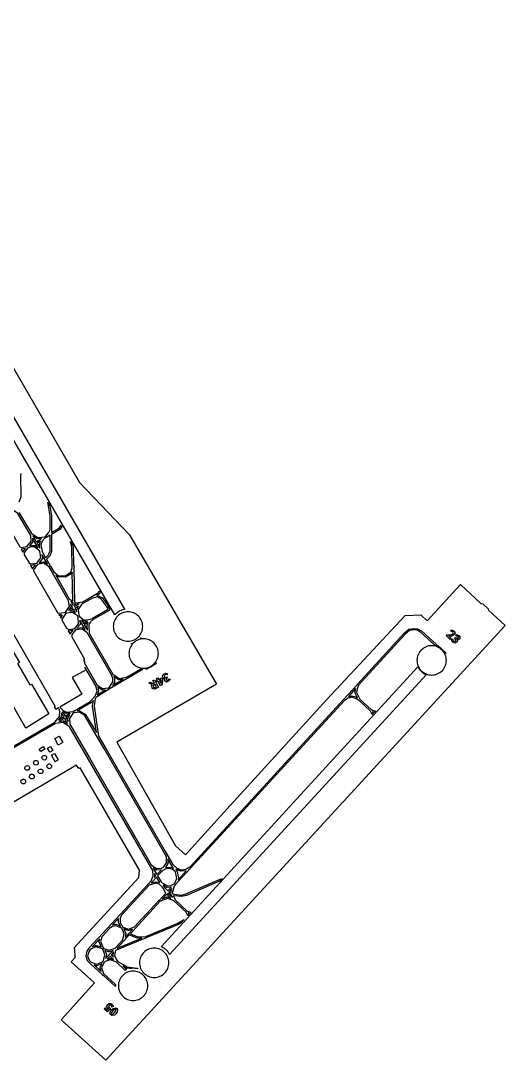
# Model space of a CAD drawing. Header units: millimetres. Extents: x 3 to 263, y 3 to 223.
# Drawn here: x 160.7 to 263, y 3 to 222.5 of the extents above; entities that cross this region are included whole.
import ezdxf

# ---------------------------------------------------------------- set-up
doc = ezdxf.new("R2010")
doc.units = ezdxf.units.MM
for name, color, linetype in [('CUT', 1, 'Continuous'), ('ENGRAVE_DARK', 7, 'Continuous'), ('ENGRAVE_LIGHT', 8, 'Continuous')]:
    doc.layers.add(name, color=color, linetype=linetype)

msp = doc.modelspace()

# ---------------------------------------------------------------- linework, layer by layer
at = {"layer": 'CUT'}
msp.add_lwpolyline([(116.84, 222.52), (173.16, 125), (183.72, 113.96), (202.04, 82.44), (181, 70.2), (193.4, 48.28), (195.48, 46.36), (204.92, 56.76), (225.32, 79.16), (241.88, 96.92), (241.88, 96.92), (245.16, 97.08), (246.52, 95.8), (253.56, 103.48), (257.88, 99.48), (258.28, 99.4), (259.4, 98.36), (259.48, 98.04), (263, 94.84), (178.68, 3), (169.24, 11.56), (176.28, 19.32), (171.4, 23.8), (172.2, 24.68), (172.12, 26.52), (171.96, 26.68), (185.64, 41.56), (185.8, 43.16), (173.24, 64.76), (173, 64.6), (172.52, 65.32), (156.44, 55.88)], dxfattribs=at)
for points in [[(186.41, 94), (186.46, 94.3), (186.47, 94.6), (186.46, 94.91), (186.41, 95.21), (186.34, 95.5), (186.23, 95.79), (186.1, 96.06), (185.95, 96.32), (185.77, 96.57), (185.56, 96.79), (185.34, 97), (185.09, 97.18), (184.83, 97.34), (184.56, 97.47), (184.27, 97.57), (183.97, 97.64), (183.67, 97.69), (183.37, 97.7), (183.07, 97.69), (182.77, 97.64), (182.47, 97.57), (182.18, 97.47), (181.91, 97.34), (181.65, 97.18), (181.4, 97), (181.18, 96.79), (180.97, 96.57), (180.79, 96.32), (180.64, 96.06), (180.51, 95.79), (180.4, 95.5), (180.33, 95.21), (180.29, 94.91), (180.27, 94.6), (180.29, 94.3), (180.33, 94), (180.4, 93.7), (180.51, 93.41), (180.64, 93.14), (180.79, 92.88), (180.97, 92.63), (181.18, 92.41), (181.4, 92.2), (181.65, 92.02), (181.91, 91.87), (182.18, 91.74), (182.47, 91.63), (182.77, 91.56), (183.07, 91.52), (183.37, 91.5), (183.67, 91.52), (183.97, 91.56), (184.27, 91.63), (184.56, 91.74), (184.83, 91.87), (185.09, 92.02), (185.34, 92.2), (185.56, 92.41), (185.77, 92.63), (185.95, 92.88), (186.1, 93.14), (186.23, 93.41), (186.34, 93.7), (186.41, 94)], [(189.72, 88.28), (189.76, 88.59), (189.78, 88.89), (189.76, 89.19), (189.72, 89.49), (189.64, 89.79), (189.54, 90.08), (189.41, 90.35), (189.25, 90.61), (189.07, 90.86), (188.87, 91.08), (188.64, 91.29), (188.4, 91.47), (188.14, 91.62), (187.86, 91.75), (187.58, 91.86), (187.28, 91.93), (186.98, 91.97), (186.68, 91.99), (186.37, 91.97), (186.07, 91.93), (185.78, 91.86), (185.49, 91.75), (185.22, 91.62), (184.95, 91.47), (184.71, 91.29), (184.48, 91.08), (184.28, 90.86), (184.1, 90.61), (183.94, 90.35), (183.81, 90.08), (183.71, 89.79), (183.64, 89.49), (183.59, 89.19), (183.58, 88.89), (183.59, 88.59), (183.64, 88.28), (183.71, 87.99), (183.81, 87.7), (183.94, 87.43), (184.1, 87.17), (184.28, 86.92), (184.48, 86.7), (184.71, 86.49), (184.95, 86.31), (185.22, 86.16), (185.49, 86.03), (185.78, 85.92), (186.07, 85.85), (186.37, 85.8), (186.68, 85.79), (186.98, 85.8), (187.28, 85.85), (187.58, 85.92), (187.86, 86.03), (188.14, 86.16), (188.4, 86.31), (188.64, 86.49), (188.87, 86.7), (189.07, 86.92), (189.25, 87.17), (189.41, 87.43), (189.54, 87.7), (189.64, 87.99), (189.72, 88.28)], [(250.52, 86.84), (250.56, 87.14), (250.58, 87.44), (250.56, 87.75), (250.52, 88.05), (250.44, 88.34), (250.34, 88.63), (250.21, 88.9), (250.05, 89.16), (249.87, 89.41), (249.67, 89.63), (249.44, 89.84), (249.2, 90.02), (248.94, 90.18), (248.66, 90.31), (248.38, 90.41), (248.08, 90.48), (247.78, 90.53), (247.48, 90.54), (247.17, 90.53), (246.87, 90.48), (246.58, 90.41), (246.29, 90.31), (246.02, 90.18), (245.75, 90.02), (245.51, 89.84), (245.28, 89.63), (245.08, 89.41), (244.9, 89.16), (244.74, 88.9), (244.61, 88.63), (244.51, 88.34), (244.44, 88.05), (244.39, 87.75), (244.38, 87.44), (244.39, 87.14), (244.44, 86.84), (244.51, 86.54), (244.61, 86.26), (244.74, 85.98), (244.9, 85.72), (245.08, 85.48), (245.28, 85.25), (245.51, 85.05), (245.75, 84.86), (246.02, 84.71), (246.29, 84.58), (246.58, 84.48), (246.87, 84.4), (247.17, 84.36), (247.48, 84.34), (247.78, 84.36), (248.08, 84.4), (248.38, 84.48), (248.66, 84.58), (248.94, 84.71), (249.2, 84.86), (249.44, 85.05), (249.67, 85.25), (249.87, 85.48), (250.05, 85.72), (250.21, 85.98), (250.34, 86.26), (250.44, 86.54), (250.52, 86.84)], [(191.94, 22.98), (191.99, 23.28), (192, 23.58), (191.99, 23.89), (191.94, 24.19), (191.87, 24.48), (191.77, 24.77), (191.64, 25.04), (191.48, 25.3), (191.3, 25.55), (191.1, 25.77), (190.87, 25.98), (190.63, 26.16), (190.37, 26.32), (190.09, 26.45), (189.8, 26.55), (189.51, 26.62), (189.21, 26.67), (188.9, 26.68), (188.6, 26.67), (188.3, 26.62), (188, 26.55), (187.72, 26.45), (187.44, 26.32), (187.18, 26.16), (186.94, 25.98), (186.71, 25.77), (186.51, 25.55), (186.33, 25.3), (186.17, 25.04), (186.04, 24.77), (185.94, 24.48), (185.86, 24.19), (185.82, 23.89), (185.8, 23.58), (185.82, 23.28), (185.86, 22.98), (185.94, 22.68), (186.04, 22.4), (186.17, 22.12), (186.33, 21.86), (186.51, 21.62), (186.71, 21.39), (186.94, 21.19), (187.18, 21), (187.44, 20.85), (187.72, 20.72), (188, 20.62), (188.3, 20.54), (188.6, 20.5), (188.9, 20.48), (189.21, 20.5), (189.51, 20.54), (189.8, 20.62), (190.09, 20.72), (190.37, 20.85), (190.63, 21), (190.87, 21.19), (191.1, 21.39), (191.3, 21.62), (191.48, 21.86), (191.64, 22.12), (191.77, 22.4), (191.87, 22.68), (191.94, 22.98)], [(187.48, 18.11), (187.53, 18.41), (187.54, 18.72), (187.53, 19.02), (187.48, 19.32), (187.41, 19.62), (187.31, 19.9), (187.18, 20.18), (187.02, 20.44), (186.84, 20.68), (186.64, 20.91), (186.41, 21.11), (186.17, 21.3), (185.9, 21.45), (185.63, 21.58), (185.34, 21.68), (185.05, 21.76), (184.75, 21.8), (184.44, 21.82), (184.14, 21.8), (183.84, 21.76), (183.54, 21.68), (183.26, 21.58), (182.98, 21.45), (182.72, 21.3), (182.48, 21.11), (182.25, 20.91), (182.05, 20.68), (181.87, 20.44), (181.71, 20.18), (181.58, 19.9), (181.48, 19.62), (181.4, 19.32), (181.36, 19.02), (181.34, 18.72), (181.36, 18.41), (181.4, 18.11), (181.48, 17.82), (181.58, 17.53), (181.71, 17.26), (181.87, 17), (182.05, 16.75), (182.25, 16.53), (182.48, 16.32), (182.72, 16.14), (182.98, 15.98), (183.26, 15.85), (183.54, 15.75), (183.84, 15.68), (184.14, 15.63), (184.44, 15.62), (184.75, 15.63), (185.05, 15.68), (185.34, 15.75), (185.63, 15.85), (185.9, 15.98), (186.17, 16.14), (186.41, 16.32), (186.64, 16.53), (186.84, 16.75), (187.02, 17), (187.18, 17.26), (187.31, 17.53), (187.41, 17.82), (187.48, 18.11)]]:
    msp.add_lwpolyline(points, close=True, dxfattribs=at)
at = {"layer": 'ENGRAVE_DARK'}
msp.add_lwpolyline([(128.78, 191.29), (182.66, 98.23), (182.62, 98.22), (182.32, 98.15), (182.27, 98.13), (181.98, 98.03), (181.93, 98.01), (181.65, 97.88), (181.6, 97.85), (181.34, 97.69), (181.29, 97.66), (181.05, 97.48), (181, 97.44), (180.78, 97.24), (180.73, 97.2), (180.58, 97.03), (126.7, 190.09)], dxfattribs=at)
for points in [[(251.77, 93.55), (251.57, 93.54), (251.55, 93.82), (251.88, 93.82), (252.15, 93.63), (252.41, 93.25), (252.19, 92.85), (251.76, 92.58), (251.09, 92.53), (251.21, 92.44), (251.32, 92.34), (251.6, 92.08), (251.4, 91.86), (250.52, 92.67), (250.66, 92.82), (251.53, 92.84), (251.93, 93.07), (252.05, 93.27), (251.93, 93.46), (251.77, 93.55)], [(252.12, 91.55), (252.33, 91.42), (252.51, 91.53), (252.63, 91.73), (252.35, 92.06), (252.52, 92.25), (252.83, 92.04), (253.02, 92.16), (253.11, 92.32), (252.99, 92.48), (252.84, 92.58), (252.64, 92.59), (252.65, 92.88), (252.95, 92.85), (253.19, 92.68), (253.47, 92.3), (253.3, 91.94), (253.08, 91.78), (252.81, 91.84), (252.8, 91.83), (252.91, 91.55), (252.76, 91.27), (252.37, 91.06), (251.95, 91.31), (251.71, 91.61), (251.68, 91.9), (251.96, 91.95), (251.98, 91.73), (252.12, 91.55)], [(184.12, 90.98), (184.3, 91.02), (184.22, 90.94), (184.19, 90.9), (184.15, 90.85), (184.08, 90.97), (184.12, 90.98)], [(186.08, 92.03), (186.02, 92.02), (186.02, 92.02), (186.16, 92.18), (186.23, 92.06), (186.08, 92.03)], [(250.31, 88.92), (250.28, 88.98), (250.15, 89.19), (250.12, 89.24), (249.97, 89.45), (249.93, 89.49), (249.76, 89.68), (249.72, 89.72), (249.53, 89.9), (249.48, 89.93), (249.28, 90.09), (249.23, 90.12), (249.01, 90.25), (248.96, 90.28), (248.73, 90.39), (248.67, 90.41), (248.6, 90.44), (248.76, 90.61), (250.52, 88.99), (250.36, 88.81), (250.31, 88.92)], [(187.27, 85.75), (187.33, 85.76), (187.58, 85.82), (187.63, 85.84), (187.87, 85.92), (187.93, 85.94), (188.16, 86.05), (188.21, 86.08), (188.43, 86.21), (188.48, 86.25), (188.68, 86.4), (188.73, 86.44), (188.92, 86.61), (188.96, 86.65), (189.13, 86.84), (189.17, 86.88), (189.2, 86.93), (189.32, 86.72), (187.24, 85.52), (187.12, 85.72), (187.27, 85.75)], [(192.15, 25.35), (192, 25.61), (191.96, 25.66), (191.78, 25.91), (191.75, 25.95), (191.54, 26.18), (191.5, 26.22), (191.27, 26.42), (191.23, 26.46), (190.98, 26.64), (190.93, 26.67), (190.67, 26.83), (190.62, 26.86), (190.38, 26.97), (244.59, 86.07), (244.64, 85.96), (244.67, 85.91), (244.8, 85.69), (244.83, 85.64), (244.99, 85.43), (245.02, 85.39), (245.19, 85.2), (245.24, 85.16), (245.42, 84.99), (245.47, 84.95), (245.68, 84.8), (245.72, 84.77), (245.94, 84.63), (245.99, 84.61), (246.23, 84.5), (246.28, 84.47), (246.36, 84.45), (192.15, 25.35), (192.15, 25.35)], [(189.54, 82.89), (189.41, 83.12), (189.59, 83.23), (189.37, 83.6), (189.66, 83.77), (189.87, 83.39), (190.53, 83.77), (190.65, 83.56), (190.61, 82.32), (190.24, 82.1), (189.72, 82.99), (189.54, 82.89)], [(191.03, 83.99), (191.18, 83.83), (191.58, 84), (191.71, 83.78), (191.41, 83.55), (191.47, 83.34), (191.59, 83.22), (191.78, 83.28), (191.92, 83.39), (191.99, 83.58), (192.26, 83.49), (192.14, 83.22), (191.91, 83.03), (191.47, 82.87), (191.17, 83.14), (191.1, 83.39), (191.23, 83.63), (191.23, 83.64), (190.93, 83.61), (190.71, 83.83), (190.63, 84.26), (191, 84.58), (191.35, 84.72), (191.64, 84.66), (191.61, 84.39), (191.39, 84.43), (191.17, 84.35), (190.98, 84.19), (191.03, 83.99)], [(189.06, 81.38), (188.62, 81.42), (188.45, 81.64), (188.33, 81.97), (188.49, 82.25), (187.76, 82.67), (188.11, 82.87), (188.76, 82.47), (188.97, 82.59), (188.64, 83.17), (188.94, 83.35), (189.83, 81.81), (189.3, 81.5), (189.06, 81.38)], [(189.11, 82.35), (188.91, 82.23), (188.69, 82.05), (188.75, 81.81), (188.92, 81.65), (189.19, 81.76), (189.39, 81.88), (189.11, 82.35)], [(190.37, 83.37), (190.01, 83.16), (190.18, 82.86), (190.27, 82.7), (190.36, 82.53), (190.37, 82.54), (190.36, 82.69), (190.35, 82.85), (190.37, 83.37)], [(168.28, 70.16), (168.35, 70.2), (167.92, 70.92), (168.84, 71.44), (169.63, 70.12), (168.64, 69.52), (168.28, 70.16)], [(164.64, 68.72), (165.48, 69.24), (165.8, 68.72), (164.96, 68.2), (164.64, 68.72)], [(166.36, 68.88), (167, 69.24), (167.48, 68.44), (166.84, 68.08), (166.36, 68.88)], [(163.96, 65.32), (163.76, 65.36), (163.56, 65.48), (163.48, 65.64), (163.44, 65.84), (163.52, 66.04), (163.64, 66.2), (163.84, 66.28), (164.04, 66.28), (164.24, 66.2), (164.36, 66.08), (164.44, 65.88), (164.44, 65.64), (164.32, 65.48), (164.16, 65.36), (163.96, 65.32)], [(165.72, 66.4), (165.52, 66.44), (165.36, 66.56), (165.24, 66.72), (165.2, 66.92), (165.28, 67.12), (165.4, 67.28), (165.6, 67.36), (165.8, 67.36), (166, 67.28), (166.16, 67.16), (166.2, 66.96), (166.2, 66.76), (166.08, 66.56), (165.92, 66.44), (165.72, 66.4)], [(167.2, 67.4), (167.84, 67.76), (168.64, 66.44), (168, 66.04), (167.2, 67.4)], [(162.08, 64.24), (161.88, 64.28), (161.68, 64.4), (161.6, 64.56), (161.56, 64.76), (161.64, 64.96), (161.76, 65.12), (161.96, 65.2), (162.16, 65.24), (162.36, 65.16), (162.48, 65), (162.56, 64.8), (162.56, 64.6), (162.44, 64.4), (162.28, 64.28), (162.08, 64.24)], [(164.96, 63.52), (164.72, 63.56), (164.56, 63.68), (164.44, 63.84), (164.44, 64.04), (164.48, 64.24), (164.64, 64.4), (164.84, 64.48), (165.04, 64.48), (165.24, 64.4), (165.36, 64.28), (165.44, 64.08), (165.4, 63.88), (165.32, 63.68), (165.16, 63.56), (164.96, 63.52)], [(166.76, 64.56), (166.56, 64.6), (166.4, 64.72), (166.28, 64.88), (166.24, 65.12), (166.32, 65.32), (166.44, 65.44), (166.64, 65.56), (166.84, 65.56), (167.04, 65.48), (167.2, 65.32), (167.24, 65.12), (167.24, 64.92), (167.12, 64.72), (166.96, 64.6), (166.76, 64.56)], [(161.28, 61.36), (161.08, 61.4), (160.88, 61.52), (160.8, 61.68), (160.76, 61.92), (160.84, 62.12), (160.96, 62.24), (161.16, 62.36), (161.36, 62.36), (161.56, 62.28), (161.68, 62.12), (161.76, 61.92), (161.76, 61.72), (161.64, 61.52), (161.48, 61.4), (161.28, 61.36)], [(163.08, 62.4), (162.88, 62.44), (162.72, 62.56), (162.6, 62.72), (162.6, 62.96), (162.64, 63.16), (162.8, 63.32), (162.96, 63.4), (163.16, 63.4), (163.36, 63.32), (163.52, 63.16), (163.6, 62.96), (163.56, 62.76), (163.48, 62.56), (163.28, 62.44), (163.08, 62.4)], [(179.81, 14.6), (179.59, 14.73), (179.36, 14.57), (179.23, 14.34), (179.36, 14.13), (179.47, 14.05), (179.62, 14.02), (179.67, 13.83), (179.05, 13.23), (178.35, 13.87), (178.55, 14.09), (179.03, 13.66), (179.31, 13.91), (179.2, 13.95), (179.12, 14.02), (178.86, 14.37), (179.09, 14.8), (179.31, 14.98), (179.77, 14.99), (179.97, 14.84), (180.21, 14.55), (180.25, 14.26), (179.98, 14.2), (179.95, 14.42), (179.81, 14.6)], [(179.74, 12.56), (179.57, 12.76), (179.65, 13.31), (179.91, 13.64), (180.22, 13.93), (180.77, 14.06), (180.98, 13.92), (181.14, 13.71), (181.06, 13.16), (180.8, 12.82), (180.49, 12.53), (179.95, 12.41), (179.74, 12.56)], [(180.55, 13.05), (180.9, 13.51), (180.8, 13.71), (180.59, 13.8), (180.16, 13.41), (179.81, 12.95), (179.92, 12.76), (180.12, 12.67), (180.55, 13.05)]]:
    msp.add_lwpolyline(points, close=True, dxfattribs=at)
at = {"layer": 'ENGRAVE_LIGHT'}
for points in [[(160.73, 126.93), (160.74, 126.92), (160.75, 126.9), (160.75, 126.89), (160.76, 126.87), (160.76, 126.86), (160.76, 126.84), (160.76, 126.83), (160.76, 126.81), (160.75, 126.79), (160.71, 126.64), (160.76, 121.96), (160.76, 121.95), (160.76, 121.93), (160.75, 121.92), (160.75, 121.9), (160.35, 120.86)], [(160.34, 118.68), (162.91, 114.35), (162.92, 114.34), (162.93, 114.33), (164.32, 113.41), (165.78, 113.56), (165.78, 113.56), (165.78, 113.56), (165.79, 113.56), (165.79, 113.56), (166.03, 113.7), (166.62, 114.37), (166.92, 115.11), (166.92, 117.87), (166.45, 120.84), (166.89, 120.07), (167.24, 117.91), (167.24, 117.89), (167.24, 117.88), (167.24, 115.08), (167.24, 114.42), (168.81, 115.36), (169.24, 116.01), (169.42, 115.7), (169.05, 115.15), (169.05, 115.15), (169.05, 115.14), (169.05, 115.14), (169.04, 115.14), (169.04, 115.14), (169.04, 115.13), (169.04, 115.13), (169.03, 115.13), (169.03, 115.12), (169.03, 115.12), (169.02, 115.12), (169.02, 115.12), (169.02, 115.11), (169.02, 115.11), (169.01, 115.11), (169.01, 115.11), (169.01, 115.1), (169, 115.1), (167.24, 114.05), (167.24, 110.52), (167.24, 110.51), (167.24, 110.49), (167.23, 110.48), (167.23, 110.47), (166.91, 109.59), (166.9, 109.57), (166.89, 109.55), (166.88, 109.54), (166.87, 109.53), (166.16, 108.81), (166.95, 107.44), (166.95, 107.44), (166.96, 107.43), (166.97, 107.41), (166.98, 107.4), (166.99, 107.39), (166.99, 107.37), (167, 107.36), (167, 107.35), (167.7, 106.14), (168.66, 105.4), (170.08, 105.32), (171.27, 106.07), (171.59, 106.98), (171.48, 111.38), (171.26, 112.53), (171.75, 111.68), (171.8, 111.43), (171.8, 111.42), (171.8, 111.4), (171.9, 107.48), (171.9, 107.48), (171.92, 107.48), (171.93, 107.47), (171.95, 107.46), (171.96, 107.46), (171.97, 107.45), (171.99, 107.44), (172, 107.43), (172.01, 107.42), (172.02, 107.4), (172.02, 107.39), (172.03, 107.37), (172.04, 107.36), (172.04, 107.34), (172.04, 107.33), (172.04, 107.31), (172.04, 107.3), (172.04, 107.28), (172.03, 107.27), (171.91, 106.93), (172.09, 99.76), (172.39, 99.57), (173.82, 99.79), (177.04, 101.68), (177.28, 102.13), (177.47, 101.8), (177.3, 101.49), (177.29, 101.47), (177.29, 101.46), (177.28, 101.45), (177.26, 101.44), (177.25, 101.43), (177.24, 101.42), (176.77, 101.15), (176.8, 101.16), (176.82, 101.16), (176.84, 101.16), (176.85, 101.16), (176.87, 101.16), (176.89, 101.15), (176.9, 101.15), (177.86, 100.75), (177.87, 100.74), (177.89, 100.73), (177.9, 100.73), (177.91, 100.72), (177.92, 100.7), (177.93, 100.69), (178.88, 99.36), (179.52, 98.26), (179.52, 98.25), (179.51, 98.24), (179.49, 98.23), (179.48, 98.22), (179.47, 98.21), (179.46, 98.21), (179.29, 97.95), (179.29, 97.94), (179.28, 97.93), (179.26, 97.92), (179.25, 97.91), (179.24, 97.9), (176.04, 96.06), (175.37, 95.54), (175.08, 94.89), (175.16, 93.21), (180.16, 84.55), (181.52, 83.65), (183.06, 83.88), (183.07, 83.88), (186.01, 85.6), (186.12, 85.74), (186.33, 85.71), (186.39, 85.7), (186.5, 85.7), (186.24, 85.38), (186.24, 85.38), (186.24, 85.37), (186.24, 85.37), (186.23, 85.37), (186.23, 85.36), (186.23, 85.36), (186.22, 85.36), (186.22, 85.36), (186.22, 85.35), (186.21, 85.35), (186.21, 85.35), (186.21, 85.35), (186.21, 85.35), (186.2, 85.34), (179.64, 81.5), (176.7, 79.68), (176.43, 79.38), (176.43, 79.37), (176.44, 79.36), (176.44, 79.34), (176.44, 79.33), (176.44, 79.31), (176.44, 79.3), (176.2, 77.8), (177.15, 71.45), (178.66, 68.84), (191.14, 47.24), (192.87, 44.31), (192.87, 44.31), (193.65, 43.54), (194.62, 43.24), (195.59, 43.32), (196.43, 43.85), (196.45, 43.86), (196.46, 43.87), (196.46, 43.87), (228.88, 79.19), (231.79, 82.36), (231.81, 82.43), (231.82, 82.44), (231.83, 82.45), (231.84, 82.47), (231.85, 82.48), (231.86, 82.49), (231.88, 82.5), (231.89, 82.5), (231.9, 82.51), (231.92, 82.51), (231.92, 82.52), (241.68, 93.19), (241.68, 93.19), (241.69, 93.19), (241.69, 93.2), (241.69, 93.2), (241.7, 93.2), (241.7, 93.2), (242.66, 94), (242.67, 94.01), (242.68, 94.02), (242.7, 94.03), (242.72, 94.03), (242.73, 94.04), (243.61, 94.2), (243.63, 94.2), (243.64, 94.2), (243.66, 94.2), (244.46, 94.12), (244.47, 94.12), (244.48, 94.11), (244.5, 94.11), (244.51, 94.1), (245.31, 93.7), (245.32, 93.7), (245.32, 93.7), (245.32, 93.7), (245.33, 93.7), (245.33, 93.69), (245.34, 93.69), (245.34, 93.69), (245.34, 93.69), (245.34, 93.68), (245.35, 93.68), (248.49, 90.77), (248.28, 90.54), (248.27, 90.54), (245.15, 93.43), (244.39, 93.8), (243.65, 93.88), (242.83, 93.73), (241.91, 92.96), (232.06, 82.19), (231.72, 81.44), (231.64, 80.63), (232.33, 79.26), (234.76, 76.98), (235.61, 76.73), (235.37, 76.46), (234.99, 76.58), (235.16, 76.23), (234.93, 75.98), (234.55, 76.74), (232.11, 79.03), (231.42, 79.41), (230.59, 79.64), (229.86, 79.49), (229.11, 78.96), (193.36, 40.01), (193.36, 40.01), (193.36, 40.01), (193.13, 39.77), (192.69, 38.29), (192.72, 38.22), (193.12, 38.04), (194.67, 37.88), (195.59, 38.11), (203.21, 41.4), (202.68, 40.82), (195.7, 37.81), (195.7, 37.81), (195.69, 37.81), (195.69, 37.81), (195.69, 37.81), (195.68, 37.81), (195.68, 37.8), (194.72, 37.56), (194.71, 37.56), (194.69, 37.56), (194.68, 37.56), (194.66, 37.56), (193.06, 37.72), (193.05, 37.72), (193.03, 37.73), (193.01, 37.74), (192.92, 37.78), (193.31, 36.9), (193.31, 36.9), (193.31, 36.9), (193.31, 36.89), (193.31, 36.89), (193.31, 36.89), (193.31, 36.88), (193.32, 36.88), (193.32, 36.88), (193.32, 36.87), (195.88, 34.5), (196.68, 34.28), (196.44, 34.01), (196.08, 34.11), (196.22, 33.78), (195.98, 33.52), (195.67, 34.27), (193.01, 36.72), (191.72, 37.15), (190.18, 36.56), (184.96, 30.89), (183.88, 29.71), (185.43, 29.08), (187.16, 29.16), (193.89, 31.94), (195.24, 32.71), (194.54, 31.94), (194.04, 31.66), (194.04, 31.66), (194.04, 31.66), (194.03, 31.66), (194.02, 31.65), (194.02, 31.65), (194.02, 31.65), (187.36, 28.89), (187.36, 28.89), (187.35, 28.88), (187.33, 28.87), (187.32, 28.86), (187.31, 28.85), (187.29, 28.85), (187.28, 28.84), (187.26, 28.84), (187.25, 28.84), (187.23, 28.84), (180.76, 26.16), (180.53, 25.1), (180.92, 24.18), (181.33, 23.8), (181.34, 23.8), (181.35, 23.8), (181.37, 23.79), (181.38, 23.79), (181.4, 23.78), (183.21, 22.75), (185.31, 22.44), (185.38, 22.46), (185.45, 22.28), (185.19, 22.34), (185.14, 22.35), (184.83, 22.4), (184.78, 22.4), (184.47, 22.42), (184.41, 22.42), (184.11, 22.4), (184.05, 22.4), (183.75, 22.35), (183.75, 22.35), (183.14, 22.44), (183.12, 22.44), (183.11, 22.45), (183.09, 22.45), (183.08, 22.46), (182.26, 22.93), (182.86, 22.36), (182.87, 22.36), (182.89, 22.35), (182.9, 22.35), (182.92, 22.34), (182.93, 22.33), (182.94, 22.32), (182.96, 22.31), (182.97, 22.3), (182.97, 22.29), (182.98, 22.27), (182.99, 22.26), (183, 22.23), (183.08, 22.16), (183.05, 22.15), (183, 22.12), (182.74, 22), (182.73, 22.05), (180.86, 23.8), (180.86, 23.8), (180.85, 23.8), (180.85, 23.8), (180.85, 23.8), (180.84, 23.8), (180.84, 23.8), (180.84, 23.8), (180.83, 23.8), (180.83, 23.8), (180.82, 23.8), (180.82, 23.8), (180.82, 23.8), (180.81, 23.8), (180.81, 23.8), (180.8, 23.8), (180.8, 23.81), (180.8, 23.81), (180.79, 23.81), (180.79, 23.81), (179.64, 24.19), (178.52, 23.84), (178.26, 23.55), (177.81, 22.51), (178.21, 21.31), (180.76, 19.01), (180.74, 18.75), (180.74, 18.69), (180.75, 18.59), (178.16, 20.93), (178.16, 20.92), (178.14, 20.92), (178.12, 20.92), (178.11, 20.92), (178.09, 20.92), (178.08, 20.93), (178.06, 20.93), (178.05, 20.94), (178.03, 20.94), (178.02, 20.95), (178.01, 20.96), (178, 20.98), (177.99, 20.99), (177.98, 21), (177.97, 21.01), (177.97, 21.03), (177.93, 21.13), (175.37, 23.44), (175.37, 23.44), (175.37, 23.44), (175.37, 23.45), (175.37, 23.45), (174.89, 23.93), (174.88, 23.94), (174.87, 23.95), (174.86, 23.96), (174.85, 23.98), (174.85, 23.99), (174.53, 24.95), (174.52, 24.96), (174.52, 24.98), (174.52, 24.99), (174.52, 25.01), (174.52, 25.02), (174.52, 25.04), (174.76, 26), (174.77, 26.01), (174.78, 26.03), (174.78, 26.04), (175.18, 26.68), (175.19, 26.69), (175.19, 26.69), (175.19, 26.69), (175.19, 26.7), (175.19, 26.7), (175.19, 26.7), (175.2, 26.7), (175.2, 26.71), (175.2, 26.71), (175.2, 26.71), (181.76, 33.83), (187.56, 40.13), (187.56, 40.14), (187.56, 40.16), (187.57, 40.17), (187.57, 40.19), (187.58, 40.2), (187.59, 40.21), (187.6, 40.23), (187.61, 40.24), (187.62, 40.25), (187.64, 40.26), (187.65, 40.26), (187.66, 40.27), (187.68, 40.27), (187.7, 40.28), (188.23, 40.85), (188.68, 41.91), (188.61, 43.04), (187.42, 45.08), (187.42, 45.08), (187.42, 45.08), (174.94, 66.68), (171.01, 73.41), (171, 73.42), (170.99, 73.43), (169.68, 74.35), (168.09, 74.13), (143.08, 59.58)], [(142.93, 59.86), (167.93, 74.4), (168.92, 75.62), (169, 76.66), (168.83, 77.17), (168.69, 77.41), (168.12, 77.08), (167.88, 77.56), (168.04, 77.64), (148.52, 111.48)]]:
    msp.add_lwpolyline(points, dxfattribs=at)
for points in [[(160.08, 118.49), (159.11, 119.16), (157.81, 119.08), (157.58, 118.94), (156.92, 118.07), (157, 116.64), (157.1, 116.46), (157.48, 116.68), (160.52, 111.42), (160.86, 111.25), (162.03, 111.47), (162.92, 112.57), (162.84, 113.82), (160.08, 118.49)], [(166.92, 114.25), (166.91, 114.23), (166.92, 114.23), (166.92, 114.25)], [(163.24, 112.53), (163.24, 112.51), (163.24, 112.5), (163.23, 112.48), (163.23, 112.46), (163.22, 112.45), (163.21, 112.43), (163.2, 112.42), (162.57, 111.62), (162.87, 111.71), (162.89, 111.72), (162.9, 111.72), (162.92, 111.72), (163.64, 111.72), (163.65, 111.72), (163.67, 111.72), (163.68, 111.71), (163.7, 111.71), (163.71, 111.7), (163.72, 111.7), (163.74, 111.69), (164.4, 111.19), (163.2, 113.22), (163.24, 112.53)], [(164.25, 113.08), (164.23, 113.09), (164.22, 113.09), (164.2, 113.1), (164.19, 113.11), (163.28, 113.72), (164, 112.49), (165.14, 113.17), (164.3, 113.08), (164.28, 113.08), (164.27, 113.08), (164.25, 113.08)], [(164.69, 111.93), (164.91, 112.66), (164.17, 112.22), (164.79, 111.16), (164.68, 111.86), (164.68, 111.87), (164.68, 111.88), (164.68, 111.9), (164.68, 111.91), (164.69, 111.93)], [(166.16, 113.41), (166.16, 113.4), (165.84, 113.22), (165.22, 112.6), (165, 111.87), (165.23, 110.41), (165.99, 109.1), (166.62, 109.73), (166.92, 110.55), (166.92, 113.86), (166.24, 113.45), (166.24, 113.45), (166.23, 113.44), (166.22, 113.43), (166.2, 113.42), (166.19, 113.42), (166.18, 113.41), (166.16, 113.41)], [(161.19, 110.38), (161.74, 111.09), (160.87, 110.92), (160.85, 110.92), (160.84, 110.92), (160.83, 110.92), (160.81, 110.92), (160.8, 110.92), (161.16, 110.3), (161.16, 110.31), (161.17, 110.32), (161.17, 110.34), (161.18, 110.35), (161.18, 110.37), (161.19, 110.38)], [(162.94, 111.4), (162.22, 111.18), (161.48, 110.23), (161.48, 109.75), (162.48, 108.02), (162.8, 107.81), (164.11, 107.95), (164.99, 109.12), (164.77, 110.51), (163.59, 111.4), (162.94, 111.4)], [(165.32, 109.04), (165.31, 109.03), (165.3, 109.01), (165.3, 109), (165.29, 108.98), (164.59, 108.06), (165.52, 108.28), (165.54, 108.28), (165.55, 108.28), (165.57, 108.28), (165.59, 108.28), (165.6, 108.27), (165.62, 108.27), (165.63, 108.26), (165.64, 108.26), (166.37, 107.8), (165.2, 109.82), (165.32, 109.1), (165.32, 109.09), (165.32, 109.07), (165.32, 109.06), (165.32, 109.04)], [(162.68, 82.28), (163, 82.44), (166.68, 76.12), (161.8, 73.16), (153.48, 87.56), (153.8, 87.72), (153.32, 88.52), (155, 89.48), (145.4, 106.04), (148.36, 107.72), (157.88, 91.08), (158.12, 90.92), (160.44, 87), (160.04, 86.76), (162.68, 82.28)], [(163.19, 106.79), (163.83, 107.6), (162.79, 107.48), (163.19, 106.79)], [(170.15, 97.65), (170.99, 98.8), (170.84, 100.02), (170.84, 100.04), (170.84, 100.04), (170.7, 100.28), (170.7, 100.28), (170.7, 100.28), (167.45, 105.92), (167.45, 105.92), (167.44, 105.93), (167.43, 105.95), (167.42, 105.96), (167.41, 105.97), (167.41, 105.99), (167.4, 106), (167.4, 106), (166.71, 107.21), (165.53, 107.95), (164.29, 107.66), (163.41, 106.55), (163.43, 106.38), (168.52, 97.56), (168.72, 97.41), (169.99, 97.56), (170.15, 97.65), (170.15, 97.65), (170.15, 97.65), (170.15, 97.65)], [(170.18, 105.01), (170.16, 105.01), (170.14, 105), (170.13, 105), (170.11, 105), (168.59, 105.08), (168.58, 105.08), (168.56, 105.09), (168.54, 105.09), (168.53, 105.1), (168.52, 105.1), (168.5, 105.11), (168.12, 105.41), (170.96, 100.47), (171.76, 99.97), (171.61, 106.08), (171.55, 105.91), (171.55, 105.89), (171.54, 105.88), (171.53, 105.87), (171.52, 105.85), (171.51, 105.84), (171.5, 105.83), (171.48, 105.82), (170.2, 105.02), (170.19, 105.02), (170.18, 105.01)], [(171.25, 99.33), (171.32, 98.78), (171.32, 98.76), (171.32, 98.75), (171.32, 98.73), (171.31, 98.72), (171.31, 98.71), (171.3, 98.69), (171.3, 98.68), (171.29, 98.67), (170.84, 98.05), (171.7, 98.55), (171.25, 99.33)], [(171.79, 99.04), (171.77, 99.58), (171.3, 99.88), (171.79, 99.04)], [(172.38, 99.24), (172.37, 99.24), (172.35, 99.24), (172.34, 99.24), (172.32, 99.25), (172.3, 99.25), (172.29, 99.26), (172.27, 99.26), (172.1, 99.38), (172.11, 98.79), (173.06, 99.35), (172.38, 99.24)], [(172.53, 98.24), (172.53, 98.26), (172.54, 98.27), (172.55, 98.29), (172.95, 98.91), (172.14, 98.44), (172.59, 97.66), (172.52, 98.18), (172.52, 98.2), (172.52, 98.21), (172.52, 98.23), (172.53, 98.24)], [(174.09, 95.97), (175.46, 96.12), (175.48, 96.12), (175.49, 96.12), (175.5, 96.12), (175.86, 96.32), (175.86, 96.33), (175.87, 96.34), (175.89, 96.34), (175.9, 96.35), (175.9, 96.35), (179.05, 98.16), (179.19, 98.38), (177.7, 100.47), (176.83, 100.83), (175.85, 100.61), (173.98, 99.52), (173.98, 99.51), (173.96, 99.5), (173.95, 99.5), (173.94, 99.49), (173.55, 99.26), (173.55, 99.26), (173.54, 99.25), (173.53, 99.23), (172.85, 98.16), (173, 96.94), (173.15, 96.69), (174.09, 95.97)], [(168.89, 96.92), (169.3, 97.15), (168.79, 97.09), (168.89, 96.92)], [(169.21, 96.37), (169.56, 96.94), (169.05, 96.64), (169.21, 96.37)], [(171.68, 97.55), (170.37, 97.41), (170.15, 97.28), (169.41, 96.08), (169.41, 96.01), (170.42, 94.26), (170.87, 93.97), (172.12, 94.19), (172.92, 95.13), (172.84, 96.58), (172.7, 96.83), (171.68, 97.55)], [(171.06, 97.81), (171.7, 97.88), (171.72, 97.88), (171.74, 97.88), (171.75, 97.88), (171.77, 97.87), (171.78, 97.87), (171.8, 97.86), (171.81, 97.85), (172.31, 97.49), (171.86, 98.28), (171.06, 97.81)], [(173.74, 94.92), (173.73, 94.93), (173.73, 94.95), (173.72, 94.96), (173.72, 94.98), (173.72, 94.99), (173.72, 95.01), (173.72, 95.03), (173.73, 95.04), (173.73, 95.04), (173.19, 95.97), (173.24, 95.09), (173.24, 95.07), (173.24, 95.06), (173.24, 95.04), (173.23, 95.03), (173.23, 95.01), (173.22, 95), (173.21, 94.99), (173.2, 94.98), (172.58, 94.24), (173.7, 94.36), (173.72, 94.36), (173.74, 94.36), (173.75, 94.36), (173.77, 94.35), (173.78, 94.35), (173.8, 94.34), (173.81, 94.33), (174.36, 93.95), (173.84, 94.84), (173.84, 94.85), (173.82, 94.85), (173.81, 94.86), (173.8, 94.86), (173.78, 94.87), (173.77, 94.88), (173.76, 94.89), (173.75, 94.91), (173.74, 94.92)], [(173.97, 95.66), (173.96, 95.66), (173.94, 95.67), (173.56, 95.96), (173.98, 95.24), (174.82, 95.73), (174.06, 95.64), (174.04, 95.64), (174.03, 95.64), (174.01, 95.64), (174, 95.65), (173.98, 95.65), (173.97, 95.66)], [(174.98, 95.45), (174.14, 94.97), (174.81, 93.81), (174.76, 94.91), (174.76, 94.93), (174.76, 94.94), (174.76, 94.96), (174.77, 94.97), (174.77, 94.98), (174.98, 95.45)], [(170.87, 93.64), (170.85, 93.64), (170.84, 93.64), (170.82, 93.64), (170.81, 93.64), (170.79, 93.65), (170.78, 93.65), (170.77, 93.65), (171.17, 92.97), (171.17, 92.98), (171.18, 92.99), (171.19, 93.01), (171.19, 93.02), (171.82, 93.81), (170.87, 93.64)], [(179.25, 81.64), (179.26, 81.64), (179.45, 81.76), (180.2, 82.89), (180.2, 83.61), (179.9, 84.37), (174.86, 93.08), (174.86, 93.08), (174.86, 93.08), (174.72, 93.33), (174.71, 93.33), (174.7, 93.33), (174.68, 93.34), (174.67, 93.35), (173.68, 94.03), (172.28, 93.89), (171.48, 92.86), (171.48, 92.43), (174.2, 87.72), (173.96, 87.48), (174.28, 87.08), (174.12, 86.97), (176.88, 82.23), (178, 81.49), (179.22, 81.64), (179.24, 81.64), (179.25, 81.64)], [(168.98, 77.55), (168.98, 77.55), (168.98, 77.55), (168.99, 77.55), (168.99, 77.54), (168.99, 77.54), (169, 77.54), (169, 77.54), (169.01, 77.54), (169.01, 77.53), (169.01, 77.53), (169.01, 77.53), (169.02, 77.53), (169.02, 77.52), (169.02, 77.52), (169.03, 77.52), (169.03, 77.52), (169.03, 77.51), (169.03, 77.51), (169.65, 76.89), (170.39, 76.52), (171.83, 76.67), (175.38, 78.73), (176.46, 79.88), (176.83, 81.01), (176.61, 82.06), (174.29, 86.04), (174.28, 86.04), (174.52, 85.48), (171.56, 83.8), (173.64, 80.28), (168.96, 77.57), (168.98, 77.55), (168.98, 77.55)], [(181.49, 83.32), (181.47, 83.32), (181.46, 83.32), (181.45, 83.32), (181.43, 83.33), (181.42, 83.33), (181.4, 83.34), (181.39, 83.35), (180.38, 84.02), (180.51, 83.7), (180.51, 83.69), (180.52, 83.67), (180.52, 83.66), (180.52, 83.64), (180.52, 82.84), (180.52, 82.82), (180.52, 82.81), (180.51, 82.79), (180.51, 82.78), (180.5, 82.76), (180.49, 82.75), (180.08, 82.13), (182.33, 83.45), (181.5, 83.32), (181.49, 83.32)], [(176.89, 80.17), (178.61, 81.24), (177.98, 81.16), (177.96, 81.16), (177.95, 81.16), (177.93, 81.16), (177.92, 81.17), (177.9, 81.17), (177.89, 81.18), (177.87, 81.19), (177, 81.77), (177.16, 81.03), (177.16, 81.02), (177.16, 81), (177.16, 80.98), (177.16, 80.97), (177.15, 80.95), (176.89, 80.17)], [(231.32, 80.57), (231.32, 80.58), (231.32, 80.6), (231.32, 80.61), (231.4, 81.47), (229.9, 79.82), (230.57, 79.96), (230.58, 79.96), (230.6, 79.96), (230.61, 79.96), (230.63, 79.96), (230.64, 79.95), (231.52, 79.71), (231.54, 79.71), (231.56, 79.7), (231.83, 79.55), (231.34, 80.53), (231.33, 80.54), (231.33, 80.56), (231.32, 80.57)], [(173.15, 76.82), (173.16, 76.82), (174.36, 76.1), (174.38, 76.09), (174.39, 76.08), (174.4, 76.07), (174.41, 76.06), (174.42, 76.04), (176.72, 72.18), (175.88, 77.78), (175.88, 77.79), (175.88, 77.81), (175.88, 77.82), (176.07, 78.99), (175.6, 78.49), (175.59, 78.48), (175.57, 78.47), (175.56, 78.46), (172.67, 76.78), (173.06, 76.84), (173.07, 76.84), (173.09, 76.84), (173.1, 76.84), (173.12, 76.84), (173.13, 76.83), (173.15, 76.82)], [(169.21, 75.47), (169.2, 75.46), (168.71, 74.86), (169.8, 75.49), (169.3, 76.36), (169.24, 75.55), (169.24, 75.53), (169.23, 75.52), (169.23, 75.5), (169.22, 75.49), (169.21, 75.47)], [(169.76, 74.68), (169.77, 74.67), (169.79, 74.67), (169.8, 74.66), (169.81, 74.65), (170.63, 74.08), (169.96, 75.21), (168.83, 74.55), (169.7, 74.68), (169.71, 74.68), (169.73, 74.68), (169.74, 74.68), (169.76, 74.68)], [(170.3, 76.21), (170.29, 76.22), (169.53, 76.6), (170.08, 75.65), (171.17, 76.28), (170.38, 76.2), (170.36, 76.2), (170.35, 76.2), (170.33, 76.2), (170.32, 76.21), (170.3, 76.21)], [(170.68, 75.23), (170.68, 75.25), (170.68, 75.26), (170.68, 75.28), (170.69, 75.29), (170.69, 75.3), (170.7, 75.32), (170.71, 75.33), (171.07, 75.86), (170.24, 75.37), (170.72, 74.55), (170.68, 75.23)], [(175.22, 66.84), (175.22, 66.84), (175.22, 66.84), (187.7, 45.24), (188.26, 44.27), (188.27, 44.27), (188.28, 44.26), (188.29, 44.25), (189.37, 43.48), (190.47, 43.56), (190.97, 43.84), (191.48, 44.65), (191.48, 46.04), (190.86, 47.08), (190.86, 47.08), (190.86, 47.08), (178.38, 68.68), (178.38, 68.68), (178.38, 68.68), (176.86, 71.32), (174.16, 75.84), (173.05, 76.51), (171.98, 76.36), (171.98, 76.36), (171.98, 76.36), (171.94, 76.36), (171.71, 76.23), (171.71, 76.22), (171.7, 76.2), (171.69, 76.19), (171, 75.19), (171.08, 73.97), (171.08, 73.95), (171.08, 73.94), (171.08, 73.94), (175.22, 66.84)], [(191.8, 44.58), (191.8, 44.57), (191.79, 44.56), (191.79, 44.54), (191.78, 44.53), (191.77, 44.51), (191.26, 43.71), (191.28, 43.71), (191.29, 43.72), (191.31, 43.72), (192.19, 43.8), (192.2, 43.8), (192.21, 43.8), (192.23, 43.8), (192.24, 43.79), (192.26, 43.79), (192.9, 43.55), (192.91, 43.54), (192.93, 43.54), (192.94, 43.53), (192.99, 43.48), (191.8, 45.5), (191.8, 44.6), (191.8, 44.58)], [(189.24, 43.18), (189.23, 43.19), (188.65, 43.6), (188.82, 43.31), (188.83, 43.31), (188.84, 43.3), (188.85, 43.29), (188.87, 43.28), (188.88, 43.27), (188.89, 43.26), (188.9, 43.24), (188.9, 43.23), (188.91, 43.22), (188.91, 43.2), (188.92, 43.19), (188.92, 43.17), (188.92, 43.14), (189.47, 42.2), (190.36, 43.17), (190.36, 43.18), (190.36, 43.2), (190.37, 43.21), (190.37, 43.23), (190.38, 43.23), (189.33, 43.16), (189.31, 43.16), (189.3, 43.16), (189.28, 43.16), (189.27, 43.17), (189.25, 43.17), (189.24, 43.18)], [(189, 41.88), (189, 41.86), (189, 41.85), (188.99, 41.83), (188.99, 41.82), (188.88, 41.56), (189.24, 41.95), (188.97, 42.42), (189, 41.89), (189, 41.88)], [(192.76, 43.26), (192.18, 43.48), (191.36, 43.4), (190.7, 43.07), (189.63, 41.91), (190.43, 40.54), (191.68, 39.8), (192.39, 39.88), (193.14, 40.25), (193.32, 40.44), (193.32, 40.46), (193.32, 40.47), (193.33, 40.49), (193.33, 40.5), (193.71, 41.41), (193.42, 42.75), (192.76, 43.26)], [(193.7, 42.91), (193.7, 42.91), (193.71, 42.91), (193.71, 42.91), (193.71, 42.9), (193.71, 42.9), (193.71, 42.9), (193.71, 42.89), (193.71, 42.89), (193.71, 42.89), (193.71, 42.89), (193.71, 42.89), (193.71, 42.88), (193.72, 42.88), (193.72, 42.88), (193.72, 42.88), (193.72, 42.88), (193.72, 42.87), (194.04, 41.43), (194.04, 41.42), (194.04, 41.4), (194.04, 41.39), (194.04, 41.37), (194.03, 41.35), (194.03, 41.34), (193.93, 41.11), (195.67, 43), (195.67, 43), (195.65, 43), (194.61, 42.92), (194.6, 42.92), (194.58, 42.92), (194.57, 42.92), (194.55, 42.93), (193.51, 43.25), (193.5, 43.25), (193.7, 42.92), (193.7, 42.92), (193.7, 42.92), (193.7, 42.92), (193.7, 42.92), (193.7, 42.91)], [(189.92, 36.79), (189.93, 36.8), (189.94, 36.81), (189.95, 36.82), (189.97, 36.82), (189.98, 36.83), (190, 36.83), (191.36, 38.31), (190.77, 39.33), (190.73, 39.37), (190.72, 39.38), (190.71, 39.39), (190.7, 39.4), (190.69, 39.42), (190.69, 39.43), (190.68, 39.45), (190.68, 39.46), (190.68, 39.47), (190.62, 39.57), (190.62, 39.57), (190.6, 39.58), (190.59, 39.59), (190.58, 39.6), (190.57, 39.61), (189.96, 40.21), (189.24, 40.36), (187.87, 39.99), (182.02, 33.63), (181.72, 32.97), (181.72, 32.09), (182.31, 31.13), (183.48, 30.69), (184.75, 31.14), (189.88, 36.71), (189.88, 36.72), (189.89, 36.73), (189.89, 36.75), (189.9, 36.76), (189.91, 36.77), (189.92, 36.79)], [(189.27, 40.68), (190.07, 40.52), (190.07, 40.52), (189.41, 41.67), (188.49, 40.67), (188.49, 40.67), (188.48, 40.66), (188.47, 40.65), (188.46, 40.64), (188.46, 40.63), (188.27, 40.43), (189.2, 40.67), (189.21, 40.68), (189.23, 40.68), (189.24, 40.68), (189.26, 40.68), (189.27, 40.68)], [(191.57, 39.49), (191.56, 39.5), (190.76, 39.97), (191.02, 39.53), (191.78, 38.77), (192.53, 39.59), (192.51, 39.58), (192.5, 39.57), (192.48, 39.57), (192.47, 39.56), (192.46, 39.56), (191.66, 39.48), (191.64, 39.48), (191.62, 39.48), (191.61, 39.48), (191.59, 39.49), (191.57, 39.49)], [(191.74, 37.48), (191.76, 37.48), (191.77, 37.47), (192.44, 37.25), (191.56, 38.06), (190.67, 37.09), (191.66, 37.47), (191.68, 37.47), (191.69, 37.48), (191.71, 37.48), (191.72, 37.48), (191.74, 37.48)], [(191.8, 38.3), (191.79, 38.31), (191.78, 38.3), (192.73, 37.42), (192.48, 37.99), (191.81, 38.3), (191.8, 38.3)], [(192.38, 38.38), (192.64, 39.23), (192.01, 38.55), (192.38, 38.38)], [(181.4, 32.04), (181.4, 32.96), (180.13, 31.58), (180.81, 31.72), (180.82, 31.72), (180.84, 31.72), (180.86, 31.72), (180.87, 31.72), (180.89, 31.71), (180.9, 31.71), (181.81, 31.34), (181.42, 31.96), (181.42, 31.97), (181.41, 31.98), (181.41, 32), (181.4, 32.01), (181.4, 32.03), (181.4, 32.04)], [(178.05, 26.38), (178.05, 26.38), (178.05, 26.39), (178.05, 26.39), (178.05, 26.39), (178.05, 26.4), (178.04, 26.4), (178.04, 26.4), (178.04, 26.41), (178.04, 26.41), (178.04, 26.42), (178.04, 26.42), (178.04, 26.42), (178.04, 26.43), (178.04, 26.43), (178.04, 26.44), (178.04, 26.44), (178.04, 26.44), (178.04, 26.45), (178.04, 26.45), (178.04, 26.45), (178.04, 26.46), (178.04, 26.46), (178.04, 26.47), (178.04, 26.47), (178.04, 26.47), (178.04, 26.48), (178.05, 26.48), (178.05, 26.48), (178.05, 26.49), (178.05, 26.49), (178.05, 26.5), (178.05, 26.5), (178.05, 26.5), (178.06, 26.51), (178.06, 26.51), (178.06, 26.51), (178.06, 26.52), (178.06, 26.52), (178.06, 26.52), (178.07, 26.53), (178.07, 26.53), (178.07, 26.54), (178.07, 26.54), (178.08, 26.54), (178.08, 26.54), (178.08, 26.55), (178.08, 26.55), (178.09, 26.55), (178.09, 26.56), (178.09, 26.56), (178.09, 26.56), (178.1, 26.56), (178.1, 26.57), (178.1, 26.57), (178.11, 26.57), (178.11, 26.57), (178.11, 26.57), (178.12, 26.58), (178.12, 26.58), (178.12, 26.58), (178.13, 26.58), (178.13, 26.58), (178.13, 26.59), (178.14, 26.59), (178.14, 26.59), (178.15, 26.59), (178.15, 26.59), (178.15, 26.59), (178.16, 26.59), (178.16, 26.6), (178.16, 26.6), (178.17, 26.6), (178.17, 26.6), (178.18, 26.6), (178.18, 26.6), (178.18, 26.6), (178.19, 26.6), (178.19, 26.6), (178.2, 26.6), (178.2, 26.6), (178.2, 26.6), (178.21, 26.6), (178.21, 26.6), (178.21, 26.6), (178.22, 26.6), (178.22, 26.6), (178.23, 26.6), (178.23, 26.6), (178.23, 26.6), (178.24, 26.6), (178.24, 26.59), (178.24, 26.59), (178.25, 26.59), (178.25, 26.59), (179.32, 26.21), (180.63, 26.67), (180.63, 26.67), (180.64, 26.67), (180.64, 26.67), (180.64, 26.68), (180.65, 26.68), (180.65, 26.68), (180.65, 26.68), (180.66, 26.68), (180.66, 26.68), (180.67, 26.68), (180.67, 26.68), (180.67, 26.68), (180.68, 26.68), (180.68, 26.68), (182.3, 28.45), (182.59, 29.7), (182.08, 30.88), (180.82, 31.39), (180.1, 31.25), (179.41, 30.79), (179.4, 30.78), (179.38, 30.77), (177.96, 29.23), (177.96, 29.22), (177.96, 29.2), (177.95, 29.19), (177.57, 28.05), (178.11, 26.74), (178.11, 26.73), (178.11, 26.73), (178.11, 26.73), (178.11, 26.73), (178.11, 26.72), (178.12, 26.71), (178.12, 26.71), (178.12, 26.71), (178.12, 26.7), (178.12, 26.7), (178.12, 26.7), (178.12, 26.7), (178.12, 26.69), (178.12, 26.68), (178.12, 26.68), (178.12, 26.68), (178.12, 26.67), (178.12, 26.67), (178.12, 26.66), (178.12, 26.66), (178.12, 26.66), (178.12, 26.65), (178.12, 26.65), (178.12, 26.65), (178.12, 26.64), (178.11, 26.63), (178.11, 26.63), (178.11, 26.63), (178.11, 26.63), (178.11, 26.62), (178.11, 26.62), (178.11, 26.62), (178.1, 26.61), (178.1, 26.61), (178.1, 26.61), (178.1, 26.6), (178.1, 26.6), (178.09, 26.59), (178.09, 26.59), (178.09, 26.59), (178.09, 26.59), (178.08, 26.58), (178.08, 26.58), (178.08, 26.58), (178.08, 26.57), (178.07, 26.57), (178.07, 26.57), (178.07, 26.57), (178.07, 26.56), (178.06, 26.56), (178.06, 26.56), (178.06, 26.56), (178.06, 26.55), (178.05, 26.55), (178.05, 26.55), (178.05, 26.55), (178.04, 26.54), (178.04, 26.54), (178.04, 26.54), (178.04, 26.54), (178.03, 26.54), (178.02, 26.53), (178.02, 26.53), (178.02, 26.53), (178.01, 26.53), (178.01, 26.53), (178.01, 26.53), (178.01, 26.53), (178, 26.53), (177.99, 26.52), (177.99, 26.52), (177.99, 26.52), (177.98, 26.52), (177.98, 26.52), (177.98, 26.52), (177.98, 26.52), (177.97, 26.52), (177.96, 26.52), (177.96, 26.52), (177.96, 26.52), (177.95, 26.52), (177.95, 26.52), (177.94, 26.52), (177.94, 26.52), (177.94, 26.52), (177.93, 26.52), (177.93, 26.52), (177.93, 26.52), (177.92, 26.52), (177.91, 26.53), (176.61, 26.91), (175.43, 26.47), (175.07, 25.9), (174.85, 25.01), (175.14, 24.13), (175.57, 23.7), (176.76, 23.25), (178.03, 23.77), (178.2, 23.97), (178.2, 23.97), (178.2, 23.97), (178.2, 23.97), (178.2, 23.98), (178.2, 23.98), (178.2, 23.99), (178.2, 23.99), (178.2, 23.99), (178.2, 24), (178.51, 25.31), (178.05, 26.38)], [(177.24, 28.06), (177.24, 28.07), (177.25, 28.09), (177.44, 28.66), (175.89, 26.99), (176.54, 27.23), (176.56, 27.23), (176.57, 27.24), (176.59, 27.24), (176.6, 27.24), (176.62, 27.24), (176.63, 27.24), (176.65, 27.23), (177.68, 26.93), (177.25, 27.98), (177.25, 27.99), (177.24, 28.01), (177.24, 28.03), (177.24, 28.04), (177.24, 28.06)], [(182.59, 28.29), (182.58, 28.28), (182.57, 28.27), (182.56, 28.25), (182.55, 28.24), (182.54, 28.23), (182.52, 28.22), (182.52, 28.22), (181.07, 26.63), (186.3, 28.8), (185.41, 28.76), (185.39, 28.76), (185.37, 28.76), (185.36, 28.77), (185.34, 28.77), (183.65, 29.46), (182.59, 28.29)], [(183.47, 30.36), (183.45, 30.36), (183.44, 30.37), (183.42, 30.37), (182.5, 30.72), (182.91, 29.78), (182.91, 29.77), (182.92, 29.76), (182.92, 29.74), (182.92, 29.73), (182.92, 29.71), (182.92, 29.7), (182.92, 29.68), (182.74, 28.94), (184.29, 30.64), (183.53, 30.37), (183.52, 30.36), (183.5, 30.36), (183.49, 30.36), (183.47, 30.36)], [(179.34, 25.88), (179.33, 25.88), (179.31, 25.88), (179.3, 25.88), (179.28, 25.88), (179.27, 25.89), (178.49, 26.17), (178.83, 25.38), (178.83, 25.37), (178.84, 25.35), (178.84, 25.33), (178.84, 25.32), (178.84, 25.3), (178.84, 25.28), (178.64, 24.45), (179.41, 25.29), (179.41, 25.3), (179.42, 25.31), (179.42, 25.32), (179.43, 25.34), (179.44, 25.35), (179.45, 25.36), (179.47, 25.37), (179.48, 25.38), (179.49, 25.39), (179.5, 25.39), (180.23, 26.19), (179.37, 25.89), (179.36, 25.88), (179.34, 25.88)], [(179.64, 24.52), (179.66, 24.52), (179.67, 24.52), (179.69, 24.51), (180.33, 24.3), (179.58, 25), (178.95, 24.31), (179.59, 24.51), (179.61, 24.52), (179.62, 24.52), (179.64, 24.52)], [(180.2, 25.05), (180.2, 25.07), (180.2, 25.08), (180.2, 25.1), (180.2, 25.11), (180.37, 25.87), (179.8, 25.24), (180.34, 24.73), (180.21, 25.02), (180.21, 25.03), (180.2, 25.05)], [(176.75, 22.92), (176.73, 22.92), (176.72, 22.93), (176.7, 22.93), (176.21, 23.11), (177.73, 21.75), (177.49, 22.47), (177.48, 22.49), (177.48, 22.5), (177.48, 22.52), (177.48, 22.53), (177.48, 22.55), (177.49, 22.57), (177.49, 22.58), (177.82, 23.34), (176.82, 22.93), (176.81, 22.93), (176.79, 22.92), (176.78, 22.92), (176.76, 22.92), (176.75, 22.92)]]:
    msp.add_lwpolyline(points, close=True, dxfattribs=at)

doc.saveas('drawing.dxf')
